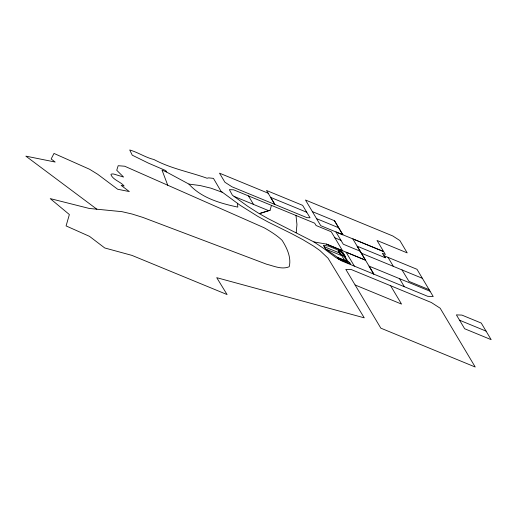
<?xml version="1.0" encoding="UTF-8"?>
<svg xmlns="http://www.w3.org/2000/svg" width="517" height="517" viewBox="0 0 517 517"><rect width="100%" height="100%" fill="white"/><g stroke="black" fill="none" stroke-linecap="round" stroke-linejoin="round"><path stroke-width="0.78" d="M296.196 232.76L296.952 224.559L296.002 215.492M270.087 210.232L259.34 213.631L270.087 210.232L271.444 205.372L233.632 189.81L229.367 189.661L232.398 195.2L247.876 206.393L258.157 212.952L267.612 218.368L313.929 241.937L323.48 248.283L335.494 257.298L341.873 260.988L427.662 296.306L433.214 296.532L416.999 269.299L383.963 255.695L385.352 257.789L357.157 246.182L373.836 274.146L369.048 266.106L430.041 291.226M167.741 185.248L162.008 170.067L166.422 171.974L188.931 184.104L200.092 185.538L210.865 188.156L222.51 192.356L240.127 205.275L257.905 216.429L268.51 222.226L291.678 233.678L302.703 239.558L313.645 246.137L319.894 250.525L328.069 258.242L364.239 317.832L216.726 277.674L227.086 294.561L131.951 255.392L104.738 247.966L89.519 236.366L66.086 225.923L69.368 214.542L50.214 198.599L89.292 208.461L121.973 211.673L132.022 214.012L142.789 217.386L266.636 264.232C273.881 266.003 281.817 269.9 289.203 266.74C291.53 257.615 286.941 247.986 282.153 240.399A33.146 7.341 26.8 0 0 263.974 227.687L124.694 166.228L118.173 165.711L116.726 170.267L123.576 177.047L113.843 174.074A13.507 2.992 26.8 0 0 111.22 174.216L110.909 174.591C113.016 180.006 120.59 181.635 124.125 185.997L121.152 185.383L129.34 191.574L117.689 189.261L97.674 174.255L89.531 169.24L54.001 153.439L51.144 158.984L55.183 162.041L25.85 156.14L96.853 209.204M313.929 241.937L326.44 244.089L342.551 250.719L331.255 231.765L316.081 225.515L314.685 223.189L271.444 205.372M268.149 193.196L219.505 173.169L224.908 182.23L231.946 186.779L306.911 217.644L310.051 217.773L302.645 205.352L266.507 190.469L274.857 204.448L270.637 197.384L306.762 212.261M234.098 196.428L268.711 210.678M385.352 257.789L382.347 253.278L385.398 254.532L383.653 251.579L352.801 238.873L365.506 260.18L346.028 252.16L354.365 266.126M429.136 289.682L408.966 281.384L401.987 269.906M324.217 246.699L339.417 252.955M340.419 254.635L345.485 256.716L343.165 252.839L338.099 250.751L340.806 255.282L325.607 249.026L323.358 245.258L328.618 246.163L342.138 251.727L348.245 261.964L338.292 257.867L325.607 249.026M390.606 285.733L351.321 269.564L345.808 269.37L380.829 328.153L475.22 367.018L440.167 308.216L431.352 302.516L390.606 285.733L401.541 304.086L355.095 284.97M459.535 320.204L486.058 331.119L491.15 339.656L464.647 328.747L456.388 314.892L461.901 315.092L481.262 323.067L486.058 331.119M312.384 211.621L334.493 220.727L342.855 234.783L320.747 225.677L305.469 200.014L392.791 235.972L399.848 240.528L407.202 252.884L377.022 240.47L383.653 251.579L335.934 231.933L343.282 244.218L360.136 251.178M316.566 218.646L338.693 227.758M334.867 237.814L340.987 240.34M361.331 253.168L422.35 278.301M326.44 244.089L365.506 260.18M222.51 192.356L221.017 191.284L213.443 178.371L208.642 177.861L207.052 178.236C189.364 171.903 170.681 168.536 154.001 159.54C145.464 157.511 138.123 152.386 129.722 149.982L132.249 155.178L148.541 163.191L165.828 170.61L166.422 171.974M188.931 184.104C201.32 198.017 220.216 203.31 237.814 207.123L237.465 203.323M388.015 257.369L393.366 266.358M399.544 278.669L404.346 286.709M340.936 251.236L347.01 261.421M338.577 250.26L344.652 260.445M248.451 195.917L253.524 204.422M334.493 220.727L342.855 234.783M349.628 262.429L337.465 257.427L338.396 258.978L350.552 263.98L349.628 262.429"/></g></svg>
